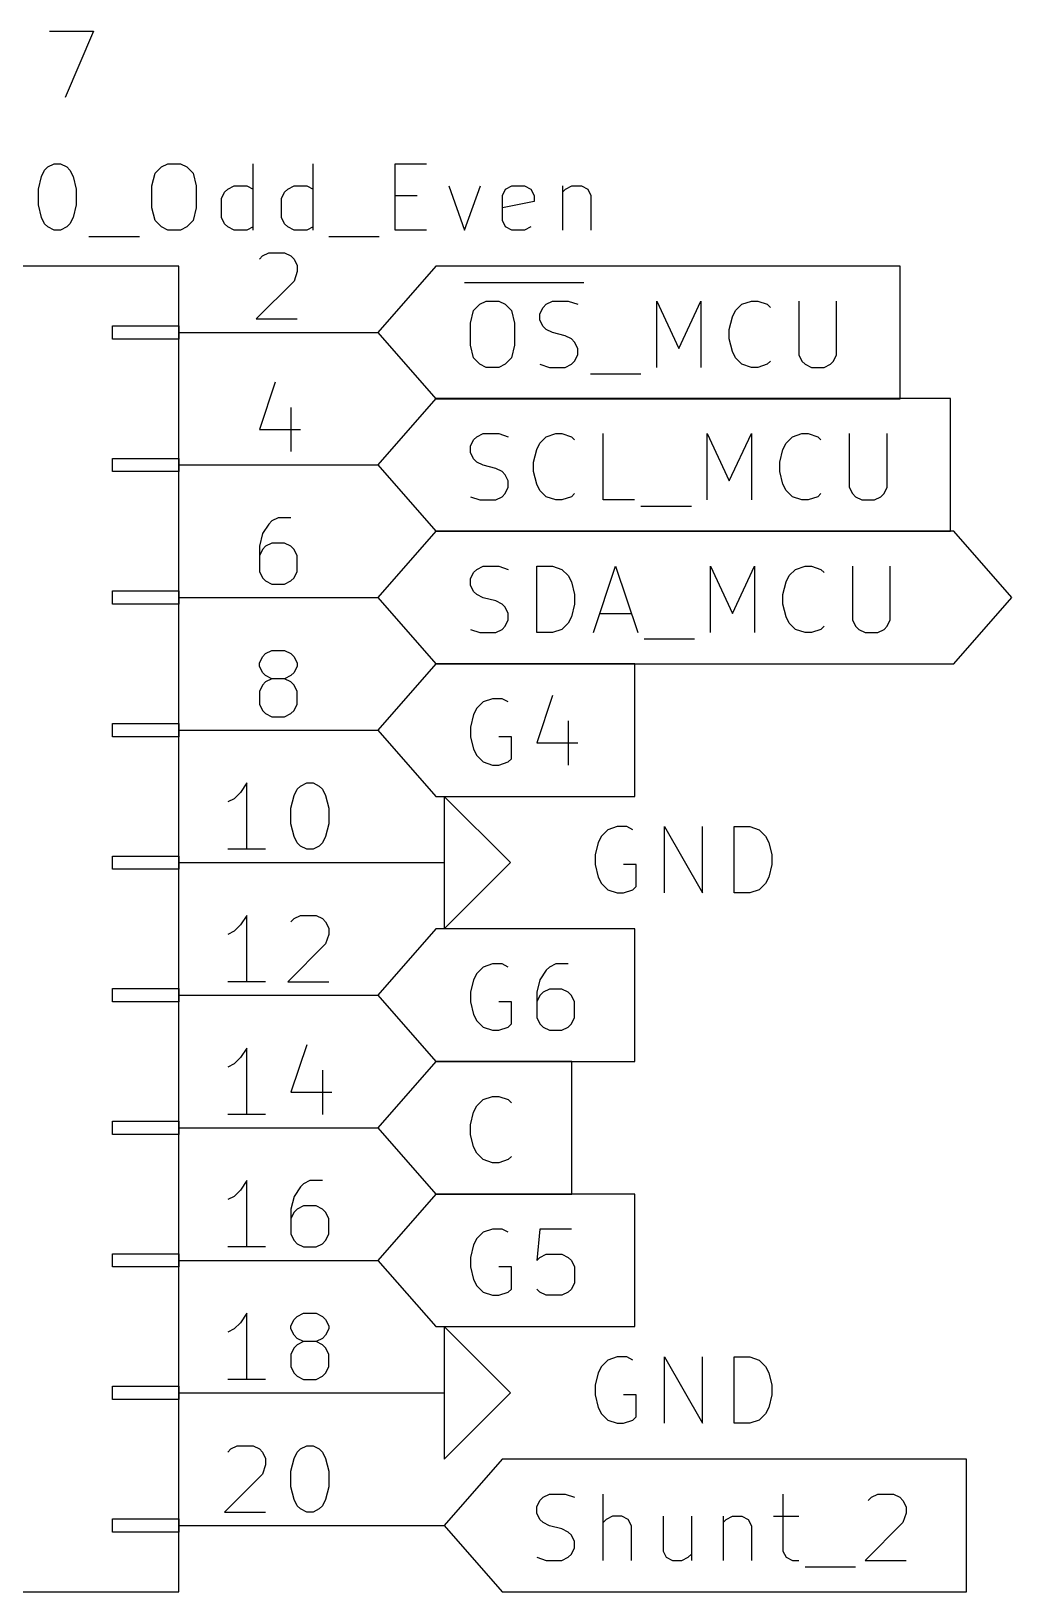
# Model space of a CAD drawing. Extents: x -8 to 289, y -13 to 197.
# Drawn here: x 149.51 to 168.29, y 99.15 to 129.05 of the extents above; entities that cross this region are included whole.
import ezdxf

# ---------------------------------------------------------------- set-up
doc = ezdxf.new("R2010")
doc.units = 0
doc.header["$MEASUREMENT"] = 0
doc.layers.add('BLACK', color=7, linetype='CONTINUOUS')

msp = doc.modelspace()

# ---------------------------------------------------------------- linework, layer by layer
at = {"layer": 'BLACK', "linetype": 'Continuous'}
for p, q in [((149.855, 129.047), (150.702, 129.047)), ((149.855, 129.047), (150.702, 129.047)), ((150.702, 129.047), (150.158, 127.777)), ((150.702, 129.047), (150.158, 127.777)), ((149.825, 126.446), (149.946, 126.507)), ((149.825, 126.446), (149.946, 126.507)), ((149.946, 126.507), (150.067, 126.507)), ((149.946, 126.507), (150.067, 126.507)), ((150.067, 126.507), (150.188, 126.446)), ((150.067, 126.507), (150.188, 126.446)), ((152.002, 126.446), (152.123, 126.507)), ((152.002, 126.446), (152.123, 126.507)), ((152.123, 126.507), (152.365, 126.507)), ((152.123, 126.507), (152.365, 126.507)), ((152.365, 126.507), (152.486, 126.446)), ((152.365, 126.507), (152.486, 126.446)), ((153.756, 125.237), (153.756, 126.507)), ((153.756, 125.237), (153.756, 126.507)), ((154.905, 125.237), (154.905, 126.507)), ((154.905, 125.237), (154.905, 126.507)), ((156.477, 125.237), (156.477, 126.507)), ((156.477, 126.507), (157.082, 126.507)), ((156.477, 125.237), (156.477, 126.507)), ((156.477, 126.507), (157.082, 126.507)), ((149.644, 126.023), (149.704, 126.265)), ((149.644, 126.023), (149.704, 126.265)), ((149.704, 126.265), (149.765, 126.386)), ((149.704, 126.265), (149.765, 126.386)), ((149.765, 126.386), (149.825, 126.446)), ((149.765, 126.386), (149.825, 126.446)), ((150.188, 126.446), (150.248, 126.386)), ((150.188, 126.446), (150.248, 126.386)), ((150.248, 126.386), (150.309, 126.265)), ((150.248, 126.386), (150.309, 126.265)), ((150.309, 126.265), (150.369, 126.023)), ((150.309, 126.265), (150.369, 126.023)), ((151.821, 126.084), (151.881, 126.325)), ((151.821, 126.084), (151.881, 126.325)), ((151.881, 126.325), (152.002, 126.446)), ((151.881, 126.325), (152.002, 126.446)), ((152.486, 126.446), (152.607, 126.325)), ((152.486, 126.446), (152.607, 126.325)), ((152.607, 126.325), (152.667, 126.084)), ((152.607, 126.325), (152.667, 126.084)), ((149.644, 125.721), (149.644, 126.023)), ((149.644, 125.721), (149.644, 126.023)), ((150.369, 126.023), (150.369, 125.721)), ((150.369, 126.023), (150.369, 125.721)), ((151.821, 125.66), (151.821, 126.084)), ((151.821, 125.66), (151.821, 126.084)), ((152.667, 126.084), (152.667, 125.66)), ((152.667, 126.084), (152.667, 125.66)), ((153.151, 125.841), (153.212, 125.963)), ((153.151, 125.841), (153.212, 125.963)), ((153.212, 125.963), (153.272, 126.023)), ((153.212, 125.963), (153.272, 126.023)), ((153.272, 126.023), (153.393, 126.084)), ((153.272, 126.023), (153.393, 126.084)), ((153.393, 126.084), (153.635, 126.084)), ((153.393, 126.084), (153.635, 126.084)), ((153.635, 126.084), (153.756, 126.023)), ((153.635, 126.084), (153.756, 126.023)), ((154.3, 125.841), (154.361, 125.963)), ((154.3, 125.841), (154.361, 125.963)), ((154.361, 125.963), (154.421, 126.023)), ((154.361, 125.963), (154.421, 126.023)), ((154.421, 126.023), (154.542, 126.084)), ((154.421, 126.023), (154.542, 126.084)), ((154.542, 126.084), (154.784, 126.084)), ((154.542, 126.084), (154.784, 126.084)), ((154.784, 126.084), (154.905, 126.023)), ((154.784, 126.084), (154.905, 126.023)), ((156.477, 125.902), (156.901, 125.902)), ((156.477, 125.902), (156.901, 125.902)), ((157.505, 126.084), (157.808, 125.237)), ((157.505, 126.084), (157.808, 125.237)), ((157.808, 125.237), (158.11, 126.084)), ((157.808, 125.237), (158.11, 126.084)), ((158.534, 125.902), (158.594, 126.023)), ((158.534, 125.902), (158.594, 126.023)), ((158.534, 125.418), (158.534, 125.902)), ((158.534, 125.418), (158.534, 125.902)), ((158.594, 126.023), (158.715, 126.084)), ((158.594, 126.023), (158.715, 126.084)), ((158.715, 126.084), (158.957, 126.084)), ((158.715, 126.084), (158.957, 126.084)), ((158.957, 126.084), (159.078, 126.023)), ((158.957, 126.084), (159.078, 126.023)), ((159.078, 126.023), (159.138, 125.902)), ((159.078, 126.023), (159.138, 125.902)), ((159.138, 125.902), (159.138, 125.781)), ((159.138, 125.902), (159.138, 125.781)), ((159.683, 126.084), (159.683, 125.237)), ((159.683, 126.084), (159.683, 125.237)), ((159.683, 125.963), (159.743, 126.023)), ((159.683, 125.963), (159.743, 126.023)), ((159.743, 126.023), (159.864, 126.084)), ((159.743, 126.023), (159.864, 126.084)), ((159.864, 126.084), (160.045, 126.084)), ((159.864, 126.084), (160.045, 126.084)), ((160.045, 126.084), (160.166, 126.023)), ((160.045, 126.084), (160.166, 126.023)), ((160.166, 126.023), (160.227, 125.902)), ((160.166, 126.023), (160.227, 125.902)), ((160.227, 125.902), (160.227, 125.237)), ((160.227, 125.902), (160.227, 125.237)), ((149.704, 125.479), (149.644, 125.721)), ((149.704, 125.479), (149.644, 125.721)), ((150.369, 125.721), (150.309, 125.479)), ((150.369, 125.721), (150.309, 125.479)), ((151.881, 125.418), (151.821, 125.66)), ((151.881, 125.418), (151.821, 125.66)), ((152.667, 125.66), (152.607, 125.418)), ((152.667, 125.66), (152.607, 125.418)), ((153.151, 125.479), (153.151, 125.841)), ((153.151, 125.479), (153.151, 125.841)), ((154.3, 125.479), (154.3, 125.841)), ((154.3, 125.479), (154.3, 125.841)), ((159.138, 125.781), (158.534, 125.66)), ((159.138, 125.781), (158.534, 125.66)), ((149.765, 125.358), (149.704, 125.479)), ((149.765, 125.358), (149.704, 125.479)), ((149.825, 125.297), (149.765, 125.358)), ((149.825, 125.297), (149.765, 125.358)), ((149.946, 125.237), (149.825, 125.297)), ((149.946, 125.237), (149.825, 125.297)), ((150.188, 125.297), (150.067, 125.237)), ((150.188, 125.297), (150.067, 125.237)), ((150.248, 125.358), (150.188, 125.297)), ((150.248, 125.358), (150.188, 125.297)), ((150.309, 125.479), (150.248, 125.358)), ((150.309, 125.479), (150.248, 125.358)), ((152.002, 125.297), (151.881, 125.418)), ((152.002, 125.297), (151.881, 125.418)), ((152.123, 125.237), (152.002, 125.297)), ((152.123, 125.237), (152.002, 125.297)), ((152.486, 125.297), (152.365, 125.237)), ((152.486, 125.297), (152.365, 125.237)), ((152.607, 125.418), (152.486, 125.297)), ((152.607, 125.418), (152.486, 125.297)), ((153.212, 125.358), (153.151, 125.479)), ((153.212, 125.358), (153.151, 125.479)), ((153.272, 125.297), (153.212, 125.358)), ((153.272, 125.297), (153.212, 125.358)), ((153.393, 125.237), (153.272, 125.297)), ((153.393, 125.237), (153.272, 125.297)), ((153.756, 125.297), (153.635, 125.237)), ((153.756, 125.297), (153.635, 125.237)), ((154.361, 125.358), (154.3, 125.479)), ((154.361, 125.358), (154.3, 125.479)), ((154.421, 125.297), (154.361, 125.358)), ((154.421, 125.297), (154.361, 125.358)), ((154.542, 125.237), (154.421, 125.297)), ((154.542, 125.237), (154.421, 125.297)), ((154.905, 125.297), (154.784, 125.237)), ((154.905, 125.297), (154.784, 125.237)), ((158.594, 125.297), (158.534, 125.418)), ((158.594, 125.297), (158.534, 125.418)), ((158.715, 125.237), (158.594, 125.297)), ((158.715, 125.237), (158.594, 125.297)), ((159.078, 125.297), (158.957, 125.237)), ((159.078, 125.297), (158.957, 125.237)), ((150.067, 125.237), (149.946, 125.237)), ((150.067, 125.237), (149.946, 125.237)), ((150.611, 125.116), (151.579, 125.116)), ((150.611, 125.116), (151.579, 125.116)), ((152.365, 125.237), (152.123, 125.237)), ((152.365, 125.237), (152.123, 125.237)), ((153.635, 125.237), (153.393, 125.237)), ((153.635, 125.237), (153.393, 125.237)), ((154.784, 125.237), (154.542, 125.237)), ((154.784, 125.237), (154.542, 125.237)), ((155.207, 125.116), (156.175, 125.116)), ((155.207, 125.116), (156.175, 125.116)), ((157.082, 125.237), (156.477, 125.237)), ((157.082, 125.237), (156.477, 125.237)), ((158.957, 125.237), (158.715, 125.237)), ((158.957, 125.237), (158.715, 125.237)), ((153.877, 124.682), (153.937, 124.743)), ((153.877, 124.682), (153.937, 124.743)), ((153.937, 124.743), (154.059, 124.803)), ((153.937, 124.743), (154.059, 124.803)), ((154.059, 124.803), (154.361, 124.803)), ((154.059, 124.803), (154.361, 124.803)), ((154.361, 124.803), (154.482, 124.743)), ((154.361, 124.803), (154.482, 124.743)), ((154.482, 124.743), (154.542, 124.682)), ((154.482, 124.743), (154.542, 124.682)), ((152.335, 124.546), (147.255, 124.546)), ((152.335, 99.146), (152.335, 124.546)), ((154.542, 124.682), (154.603, 124.561)), ((154.542, 124.682), (154.603, 124.561)), ((154.603, 124.44), (154.542, 124.259)), ((154.603, 124.44), (154.542, 124.259)), ((154.603, 124.561), (154.603, 124.44)), ((154.603, 124.561), (154.603, 124.44)), ((157.256, 124.547), (156.145, 123.276)), ((166.15, 124.547), (157.256, 124.547)), ((166.15, 123.276), (166.15, 124.547)), ((154.542, 124.259), (153.817, 123.533)), ((154.542, 124.259), (153.817, 123.533)), ((157.805, 124.229), (160.091, 124.229)), ((157.98, 123.695), (158.102, 123.816)), ((158.102, 123.816), (158.222, 123.876)), ((158.222, 123.876), (158.464, 123.876)), ((158.464, 123.876), (158.585, 123.816)), ((158.585, 123.816), (158.706, 123.695)), ((159.311, 123.755), (159.372, 123.816)), ((159.372, 123.816), (159.492, 123.876)), ((159.492, 123.876), (159.795, 123.876)), ((159.795, 123.876), (159.976, 123.816)), ((161.488, 122.606), (161.488, 123.876)), ((161.488, 123.876), (161.912, 122.969)), ((161.912, 122.969), (162.335, 123.876)), ((162.335, 123.876), (162.335, 122.606)), ((163, 123.695), (163.121, 123.816)), ((163.121, 123.816), (163.302, 123.876)), ((163.302, 123.876), (163.423, 123.876)), ((163.423, 123.876), (163.605, 123.816)), ((163.605, 123.816), (163.665, 123.755)), ((164.209, 123.876), (164.209, 122.848)), ((164.935, 122.848), (164.935, 123.876)), ((153.817, 123.533), (154.603, 123.533)), ((153.817, 123.533), (154.603, 123.533)), ((157.92, 123.453), (157.98, 123.695)), ((158.706, 123.695), (158.767, 123.453)), ((159.251, 123.634), (159.311, 123.755)), ((159.251, 123.513), (159.251, 123.634)), ((159.311, 123.392), (159.251, 123.513)), ((162.879, 123.332), (162.939, 123.574)), ((162.939, 123.574), (163, 123.695)), ((151.065, 123.149), (151.065, 123.403)), ((151.065, 123.403), (152.335, 123.403)), ((152.335, 123.403), (152.335, 123.149)), ((152.335, 123.276), (156.145, 123.276)), ((152.335, 123.276), (156.145, 123.276)), ((156.145, 123.276), (157.256, 122.006)), ((157.92, 123.029), (157.92, 123.453)), ((158.767, 123.453), (158.767, 123.029)), ((159.372, 123.332), (159.311, 123.392)), ((159.492, 123.271), (159.372, 123.332)), ((159.734, 123.211), (159.492, 123.271)), ((159.855, 123.15), (159.734, 123.211)), ((162.879, 123.15), (162.879, 123.332)), ((166.15, 122.006), (166.15, 123.276)), ((152.335, 123.149), (151.065, 123.149)), ((157.98, 122.787), (157.92, 123.029)), ((158.767, 123.029), (158.706, 122.787)), ((159.916, 123.09), (159.855, 123.15)), ((159.976, 122.969), (159.916, 123.09)), ((159.976, 122.848), (159.976, 122.969)), ((162.939, 122.909), (162.879, 123.15)), ((163, 122.787), (162.939, 122.909)), ((158.102, 122.666), (157.98, 122.787)), ((158.222, 122.606), (158.102, 122.666)), ((158.464, 122.606), (158.222, 122.606)), ((158.585, 122.666), (158.464, 122.606)), ((158.706, 122.787), (158.585, 122.666)), ((159.251, 122.666), (159.432, 122.606)), ((159.432, 122.606), (159.734, 122.606)), ((159.734, 122.606), (159.855, 122.666)), ((159.855, 122.666), (159.916, 122.727)), ((159.916, 122.727), (159.976, 122.848)), ((163.121, 122.666), (163, 122.787)), ((163.302, 122.606), (163.121, 122.666)), ((163.423, 122.606), (163.302, 122.606)), ((163.605, 122.666), (163.423, 122.606)), ((163.665, 122.727), (163.605, 122.666)), ((164.209, 122.848), (164.27, 122.727)), ((164.27, 122.727), (164.33, 122.666)), ((164.33, 122.666), (164.451, 122.606)), ((164.451, 122.606), (164.693, 122.606)), ((164.693, 122.606), (164.814, 122.666)), ((164.814, 122.666), (164.875, 122.727)), ((164.875, 122.727), (164.935, 122.848)), ((154.179, 122.324), (153.877, 121.417)), ((154.179, 122.324), (153.877, 121.417)), ((160.218, 122.485), (161.186, 122.485)), ((157.256, 122.007), (156.145, 120.736)), ((167.117, 122.007), (157.256, 122.007)), ((157.256, 122.006), (166.15, 122.006)), ((167.117, 120.736), (167.117, 122.007)), ((154.482, 121.84), (154.482, 120.993)), ((154.482, 121.84), (154.482, 120.993)), ((153.877, 121.417), (154.663, 121.417)), ((153.877, 121.417), (154.663, 121.417)), ((157.92, 121.094), (157.98, 121.215)), ((157.98, 121.215), (158.041, 121.276)), ((158.041, 121.276), (158.162, 121.336)), ((158.162, 121.336), (158.464, 121.336)), ((158.464, 121.336), (158.646, 121.276)), ((159.19, 121.034), (159.25, 121.155)), ((159.25, 121.155), (159.372, 121.276)), ((159.372, 121.276), (159.553, 121.336)), ((159.553, 121.336), (159.674, 121.336)), ((159.674, 121.336), (159.855, 121.276)), ((159.855, 121.276), (159.916, 121.215)), ((160.46, 120.066), (160.46, 121.336)), ((162.456, 120.066), (162.456, 121.336)), ((162.456, 121.336), (162.879, 120.429)), ((162.879, 120.429), (163.302, 121.336)), ((163.302, 121.336), (163.302, 120.066)), ((163.907, 121.034), (163.968, 121.155)), ((163.968, 121.155), (164.089, 121.276)), ((164.089, 121.276), (164.27, 121.336)), ((164.27, 121.336), (164.391, 121.336)), ((164.391, 121.336), (164.572, 121.276)), ((164.572, 121.276), (164.633, 121.215)), ((165.177, 121.336), (165.177, 120.308)), ((165.903, 120.308), (165.903, 121.336)), ((151.065, 120.609), (151.065, 120.863)), ((151.065, 120.863), (152.335, 120.863)), ((152.335, 120.863), (152.335, 120.609)), ((157.92, 120.973), (157.92, 121.094)), ((157.98, 120.852), (157.92, 120.973)), ((158.041, 120.792), (157.98, 120.852)), ((159.129, 120.792), (159.19, 121.034)), ((163.847, 120.792), (163.907, 121.034)), ((152.335, 120.609), (151.065, 120.609)), ((152.335, 120.736), (156.145, 120.736)), ((152.335, 120.736), (156.145, 120.736)), ((156.145, 120.736), (157.256, 119.466)), ((158.162, 120.731), (158.041, 120.792)), ((158.404, 120.671), (158.162, 120.731)), ((158.525, 120.61), (158.404, 120.671)), ((158.585, 120.55), (158.525, 120.61)), ((158.646, 120.429), (158.585, 120.55)), ((159.129, 120.61), (159.129, 120.792)), ((159.19, 120.369), (159.129, 120.61)), ((163.847, 120.61), (163.847, 120.792)), ((163.907, 120.369), (163.847, 120.61)), ((167.117, 119.466), (167.117, 120.736)), ((158.585, 120.187), (158.646, 120.308)), ((158.646, 120.308), (158.646, 120.429)), ((159.25, 120.247), (159.19, 120.369)), ((159.372, 120.126), (159.25, 120.247)), ((163.968, 120.247), (163.907, 120.369)), ((164.089, 120.126), (163.968, 120.247)), ((165.177, 120.308), (165.238, 120.187)), ((165.842, 120.187), (165.903, 120.308)), ((157.92, 120.126), (158.102, 120.066)), ((158.102, 120.066), (158.404, 120.066)), ((158.404, 120.066), (158.525, 120.126)), ((158.525, 120.126), (158.585, 120.187)), ((159.553, 120.066), (159.372, 120.126)), ((159.674, 120.066), (159.553, 120.066)), ((159.855, 120.126), (159.674, 120.066)), ((159.916, 120.187), (159.855, 120.126)), ((161.065, 120.066), (160.46, 120.066)), ((161.186, 119.945), (162.153, 119.945)), ((164.27, 120.066), (164.089, 120.126)), ((164.391, 120.066), (164.27, 120.066)), ((164.572, 120.126), (164.391, 120.066)), ((164.633, 120.187), (164.572, 120.126)), ((165.238, 120.187), (165.298, 120.126)), ((165.298, 120.126), (165.419, 120.066)), ((165.419, 120.066), (165.661, 120.066)), ((165.661, 120.066), (165.782, 120.126)), ((165.782, 120.126), (165.842, 120.187)), ((154.119, 119.663), (154.059, 119.602)), ((154.119, 119.663), (154.059, 119.602)), ((154.24, 119.723), (154.119, 119.663)), ((154.24, 119.723), (154.119, 119.663)), ((154.482, 119.723), (154.24, 119.723)), ((154.482, 119.723), (154.24, 119.723)), ((153.937, 119.421), (153.877, 119.179)), ((153.937, 119.421), (153.877, 119.179)), ((154.059, 119.602), (153.937, 119.421)), ((154.059, 119.602), (153.937, 119.421)), ((157.256, 119.467), (156.145, 118.196)), ((167.178, 119.467), (157.256, 119.467)), ((157.256, 119.466), (167.117, 119.466)), ((168.289, 118.196), (167.178, 119.467)), ((153.877, 119.179), (153.877, 118.695)), ((153.877, 119.179), (153.877, 118.695)), ((153.937, 119.118), (153.877, 118.997)), ((153.937, 119.118), (153.877, 118.997)), ((153.998, 119.179), (153.937, 119.118)), ((153.998, 119.179), (153.937, 119.118)), ((154.119, 119.239), (153.998, 119.179)), ((154.119, 119.239), (153.998, 119.179)), ((154.361, 119.239), (154.119, 119.239)), ((154.361, 119.239), (154.119, 119.239)), ((154.482, 119.179), (154.361, 119.239)), ((154.482, 119.179), (154.361, 119.239)), ((154.542, 119.118), (154.482, 119.179)), ((154.542, 119.118), (154.482, 119.179)), ((154.603, 118.997), (154.542, 119.118)), ((154.603, 118.997), (154.542, 119.118)), ((154.603, 118.695), (154.603, 118.997)), ((154.603, 118.695), (154.603, 118.997)), ((157.98, 118.675), (158.041, 118.736)), ((158.041, 118.736), (158.162, 118.796)), ((158.162, 118.796), (158.464, 118.796)), ((158.464, 118.796), (158.646, 118.736)), ((159.19, 117.526), (159.19, 118.796)), ((159.19, 118.796), (159.492, 118.796)), ((159.492, 118.796), (159.674, 118.736)), ((159.674, 118.736), (159.795, 118.615)), ((160.279, 117.526), (160.702, 118.796)), ((160.702, 118.796), (161.125, 117.526)), ((162.516, 117.526), (162.516, 118.796)), ((162.516, 118.796), (162.939, 117.889)), ((162.939, 117.889), (163.363, 118.796)), ((163.363, 118.796), (163.363, 117.526)), ((164.028, 118.615), (164.149, 118.736)), ((164.149, 118.736), (164.33, 118.796)), ((164.33, 118.796), (164.451, 118.796)), ((164.451, 118.796), (164.633, 118.736)), ((164.633, 118.736), (164.693, 118.675)), ((165.238, 118.796), (165.238, 117.768)), ((165.963, 117.768), (165.963, 118.796)), ((153.877, 118.695), (153.937, 118.574)), ((153.877, 118.695), (153.937, 118.574)), ((153.937, 118.574), (153.998, 118.514)), ((153.937, 118.574), (153.998, 118.514)), ((153.998, 118.514), (154.119, 118.453)), ((153.998, 118.514), (154.119, 118.453)), ((154.119, 118.453), (154.361, 118.453)), ((154.119, 118.453), (154.361, 118.453)), ((154.361, 118.453), (154.482, 118.514)), ((154.361, 118.453), (154.482, 118.514)), ((154.482, 118.514), (154.542, 118.574)), ((154.482, 118.514), (154.542, 118.574)), ((154.542, 118.574), (154.603, 118.695)), ((154.542, 118.574), (154.603, 118.695)), ((157.92, 118.554), (157.98, 118.675)), ((157.92, 118.433), (157.92, 118.554)), ((157.98, 118.312), (157.92, 118.433)), ((159.795, 118.615), (159.855, 118.494)), ((159.855, 118.494), (159.916, 118.252)), ((163.907, 118.252), (163.968, 118.494)), ((163.968, 118.494), (164.028, 118.615)), ((151.065, 118.069), (151.065, 118.323)), ((151.065, 118.323), (152.335, 118.323)), ((152.335, 118.323), (152.335, 118.069)), ((152.335, 118.196), (156.145, 118.196)), ((152.335, 118.196), (156.145, 118.196)), ((156.145, 118.196), (157.256, 116.926)), ((158.041, 118.252), (157.98, 118.312)), ((158.162, 118.191), (158.041, 118.252)), ((158.404, 118.131), (158.162, 118.191)), ((158.525, 118.07), (158.404, 118.131)), ((159.916, 118.252), (159.916, 118.07)), ((163.907, 118.07), (163.907, 118.252)), ((167.178, 116.926), (168.289, 118.196)), ((152.335, 118.069), (151.065, 118.069)), ((158.585, 118.01), (158.525, 118.07)), ((158.646, 117.889), (158.585, 118.01)), ((158.646, 117.768), (158.646, 117.889)), ((159.855, 117.829), (159.795, 117.707)), ((159.916, 118.07), (159.855, 117.829)), ((160.399, 117.889), (161.004, 117.889)), ((163.968, 117.829), (163.907, 118.07)), ((164.028, 117.707), (163.968, 117.829)), ((157.92, 117.586), (158.102, 117.526)), ((158.102, 117.526), (158.404, 117.526)), ((158.404, 117.526), (158.525, 117.586)), ((158.525, 117.586), (158.585, 117.647)), ((158.585, 117.647), (158.646, 117.768)), ((159.492, 117.526), (159.19, 117.526)), ((159.674, 117.586), (159.492, 117.526)), ((159.795, 117.707), (159.674, 117.586)), ((164.149, 117.586), (164.028, 117.707)), ((164.33, 117.526), (164.149, 117.586)), ((164.451, 117.526), (164.33, 117.526)), ((164.633, 117.586), (164.451, 117.526)), ((164.693, 117.647), (164.633, 117.586)), ((165.238, 117.768), (165.298, 117.647)), ((165.298, 117.647), (165.359, 117.586)), ((165.359, 117.586), (165.479, 117.526)), ((165.479, 117.526), (165.721, 117.526)), ((165.721, 117.526), (165.842, 117.586)), ((165.842, 117.586), (165.903, 117.647)), ((165.903, 117.647), (165.963, 117.768)), ((161.246, 117.405), (162.214, 117.405)), ((153.877, 116.941), (153.937, 117.062)), ((153.877, 116.941), (153.937, 117.062)), ((153.877, 116.881), (153.877, 116.941)), ((153.877, 116.881), (153.877, 116.941)), ((153.937, 117.062), (153.998, 117.123)), ((153.937, 117.062), (153.998, 117.123)), ((153.998, 117.123), (154.119, 117.183)), ((153.998, 117.123), (154.119, 117.183)), ((154.119, 117.183), (154.361, 117.183)), ((154.119, 117.183), (154.361, 117.183)), ((154.361, 117.183), (154.482, 117.123)), ((154.361, 117.183), (154.482, 117.123)), ((154.482, 117.123), (154.542, 117.062)), ((154.482, 117.123), (154.542, 117.062)), ((154.542, 117.062), (154.603, 116.941)), ((154.542, 117.062), (154.603, 116.941)), ((154.603, 116.941), (154.603, 116.881)), ((154.603, 116.941), (154.603, 116.881)), ((157.256, 116.927), (156.145, 115.656)), ((161.07, 116.927), (157.256, 116.927)), ((157.256, 116.926), (167.178, 116.926)), ((161.07, 115.656), (161.07, 116.927)), ((153.937, 116.76), (153.877, 116.881)), ((153.937, 116.76), (153.877, 116.881)), ((153.998, 116.699), (153.937, 116.76)), ((153.998, 116.699), (153.937, 116.76)), ((154.119, 116.639), (153.998, 116.699)), ((154.119, 116.639), (153.998, 116.699)), ((154.119, 116.639), (153.998, 116.578)), ((154.119, 116.639), (153.998, 116.578)), ((154.361, 116.639), (154.119, 116.639)), ((154.361, 116.639), (154.119, 116.639)), ((154.482, 116.699), (154.361, 116.639)), ((154.482, 116.699), (154.361, 116.639)), ((154.482, 116.578), (154.361, 116.639)), ((154.482, 116.578), (154.361, 116.639)), ((154.542, 116.76), (154.482, 116.699)), ((154.542, 116.76), (154.482, 116.699)), ((154.603, 116.881), (154.542, 116.76)), ((154.603, 116.881), (154.542, 116.76)), ((153.937, 116.518), (153.877, 116.397)), ((153.937, 116.518), (153.877, 116.397)), ((153.877, 116.397), (153.877, 116.155)), ((153.877, 116.397), (153.877, 116.155)), ((153.998, 116.578), (153.937, 116.518)), ((153.998, 116.578), (153.937, 116.518)), ((154.542, 116.518), (154.482, 116.578)), ((154.542, 116.518), (154.482, 116.578)), ((154.603, 116.397), (154.542, 116.518)), ((154.603, 116.397), (154.542, 116.518)), ((154.603, 116.155), (154.603, 116.397)), ((154.603, 116.155), (154.603, 116.397)), ((159.492, 116.316), (159.19, 115.409)), ((153.877, 116.155), (153.937, 116.034)), ((153.877, 116.155), (153.937, 116.034)), ((153.937, 116.034), (153.998, 115.974)), ((153.937, 116.034), (153.998, 115.974)), ((154.482, 115.974), (154.542, 116.034)), ((154.482, 115.974), (154.542, 116.034)), ((154.542, 116.034), (154.603, 116.155)), ((154.542, 116.034), (154.603, 116.155)), ((158.041, 116.075), (157.98, 115.954)), ((158.162, 116.196), (158.041, 116.075)), ((158.343, 116.256), (158.162, 116.196)), ((158.525, 116.256), (158.343, 116.256)), ((158.646, 116.196), (158.525, 116.256)), ((151.065, 115.529), (151.065, 115.783)), ((151.065, 115.783), (152.335, 115.783)), ((152.335, 115.783), (152.335, 115.529)), ((153.998, 115.974), (154.119, 115.913)), ((153.998, 115.974), (154.119, 115.913)), ((154.119, 115.913), (154.361, 115.913)), ((154.119, 115.913), (154.361, 115.913)), ((154.361, 115.913), (154.482, 115.974)), ((154.361, 115.913), (154.482, 115.974)), ((157.98, 115.954), (157.92, 115.712)), ((159.795, 115.833), (159.795, 114.986)), ((152.335, 115.529), (151.065, 115.529)), ((152.335, 115.656), (156.145, 115.656)), ((152.335, 115.656), (156.145, 115.656)), ((156.145, 115.656), (157.256, 114.386)), ((157.92, 115.712), (157.92, 115.53)), ((157.92, 115.53), (157.98, 115.289)), ((158.706, 115.53), (158.464, 115.53)), ((158.706, 115.107), (158.706, 115.53)), ((161.07, 114.386), (161.07, 115.656)), ((157.98, 115.289), (158.041, 115.167)), ((158.041, 115.167), (158.162, 115.046)), ((159.19, 115.409), (159.976, 115.409)), ((158.162, 115.046), (158.343, 114.986)), ((158.343, 114.986), (158.464, 114.986)), ((158.464, 114.986), (158.646, 115.046)), ((158.646, 115.046), (158.706, 115.107)), ((153.635, 114.643), (153.514, 114.462)), ((153.635, 114.643), (153.514, 114.462)), ((153.635, 113.373), (153.635, 114.643)), ((153.635, 113.373), (153.635, 114.643)), ((154.603, 114.522), (154.663, 114.583)), ((154.603, 114.522), (154.663, 114.583)), ((154.663, 114.583), (154.784, 114.643)), ((154.663, 114.583), (154.784, 114.643)), ((154.784, 114.643), (154.905, 114.643)), ((154.784, 114.643), (154.905, 114.643)), ((154.905, 114.643), (155.026, 114.583)), ((154.905, 114.643), (155.026, 114.583)), ((155.026, 114.583), (155.087, 114.522)), ((155.026, 114.583), (155.087, 114.522)), ((153.393, 114.341), (153.272, 114.28)), ((153.393, 114.341), (153.272, 114.28)), ((153.514, 114.462), (153.393, 114.341)), ((153.514, 114.462), (153.393, 114.341)), ((154.482, 114.159), (154.542, 114.401)), ((154.482, 114.159), (154.542, 114.401)), ((154.542, 114.401), (154.603, 114.522)), ((154.542, 114.401), (154.603, 114.522)), ((155.087, 114.522), (155.147, 114.401)), ((155.087, 114.522), (155.147, 114.401)), ((155.147, 114.401), (155.207, 114.159)), ((155.147, 114.401), (155.207, 114.159)), ((157.256, 114.386), (161.07, 114.386)), ((158.685, 113.116), (157.415, 114.386)), ((157.415, 114.386), (157.415, 113.116)), ((154.482, 113.857), (154.482, 114.159)), ((154.482, 113.857), (154.482, 114.159)), ((155.207, 114.159), (155.207, 113.857)), ((155.207, 114.159), (155.207, 113.857)), ((154.542, 113.615), (154.482, 113.857)), ((154.542, 113.615), (154.482, 113.857)), ((155.207, 113.857), (155.147, 113.615)), ((155.207, 113.857), (155.147, 113.615)), ((160.429, 113.625), (160.368, 113.504)), ((160.429, 113.625), (160.368, 113.504)), ((160.55, 113.746), (160.429, 113.625)), ((160.55, 113.746), (160.429, 113.625)), ((160.731, 113.807), (160.55, 113.746)), ((160.731, 113.807), (160.55, 113.746)), ((160.913, 113.807), (160.731, 113.807)), ((160.913, 113.807), (160.731, 113.807)), ((161.034, 113.746), (160.913, 113.807)), ((161.034, 113.746), (160.913, 113.807)), ((161.638, 112.537), (161.638, 113.807)), ((161.638, 113.807), (162.364, 112.537)), ((161.638, 112.537), (161.638, 113.807)), ((161.638, 113.807), (162.364, 112.537)), ((162.364, 112.537), (162.364, 113.807)), ((162.364, 112.537), (162.364, 113.807)), ((162.969, 112.537), (162.969, 113.807)), ((162.969, 113.807), (163.271, 113.807)), ((162.969, 112.537), (162.969, 113.807)), ((162.969, 113.807), (163.271, 113.807)), ((163.271, 113.807), (163.453, 113.746)), ((163.271, 113.807), (163.453, 113.746)), ((163.453, 113.746), (163.574, 113.625)), ((163.453, 113.746), (163.574, 113.625)), ((163.574, 113.625), (163.634, 113.504)), ((163.574, 113.625), (163.634, 113.504)), ((153.998, 113.373), (153.272, 113.373)), ((153.998, 113.373), (153.272, 113.373)), ((154.603, 113.494), (154.542, 113.615)), ((154.603, 113.494), (154.542, 113.615)), ((154.663, 113.434), (154.603, 113.494)), ((154.663, 113.434), (154.603, 113.494)), ((154.784, 113.373), (154.663, 113.434)), ((154.784, 113.373), (154.663, 113.434)), ((154.905, 113.373), (154.784, 113.373)), ((154.905, 113.373), (154.784, 113.373)), ((155.026, 113.434), (154.905, 113.373)), ((155.026, 113.434), (154.905, 113.373)), ((155.087, 113.494), (155.026, 113.434)), ((155.087, 113.494), (155.026, 113.434)), ((155.147, 113.615), (155.087, 113.494)), ((155.147, 113.615), (155.087, 113.494)), ((160.368, 113.504), (160.308, 113.263)), ((160.368, 113.504), (160.308, 113.263)), ((163.634, 113.504), (163.695, 113.263)), ((163.634, 113.504), (163.695, 113.263)), ((151.065, 112.989), (151.065, 113.243)), ((151.065, 113.243), (152.335, 113.243)), ((152.335, 113.243), (152.335, 112.989)), ((152.335, 113.116), (156.145, 113.116)), ((152.335, 113.116), (156.145, 113.116)), ((156.145, 113.116), (157.415, 113.116)), ((157.415, 113.116), (157.415, 111.846)), ((157.415, 111.846), (158.685, 113.116)), ((160.308, 113.263), (160.308, 113.081)), ((160.308, 113.263), (160.308, 113.081)), ((160.308, 113.081), (160.368, 112.839)), ((160.308, 113.081), (160.368, 112.839)), ((161.094, 113.081), (160.852, 113.081)), ((161.094, 113.081), (160.852, 113.081)), ((161.094, 112.658), (161.094, 113.081)), ((161.094, 112.658), (161.094, 113.081)), ((163.695, 113.081), (163.634, 112.839)), ((163.695, 113.081), (163.634, 112.839)), ((163.695, 113.263), (163.695, 113.081)), ((163.695, 113.263), (163.695, 113.081)), ((152.335, 112.989), (151.065, 112.989)), ((160.368, 112.839), (160.429, 112.718)), ((160.368, 112.839), (160.429, 112.718)), ((163.634, 112.839), (163.574, 112.718)), ((163.634, 112.839), (163.574, 112.718)), ((160.429, 112.718), (160.55, 112.597)), ((160.429, 112.718), (160.55, 112.597)), ((160.55, 112.597), (160.731, 112.537)), ((160.55, 112.597), (160.731, 112.537)), ((160.731, 112.537), (160.852, 112.537)), ((160.731, 112.537), (160.852, 112.537)), ((160.852, 112.537), (161.034, 112.597)), ((160.852, 112.537), (161.034, 112.597)), ((161.034, 112.597), (161.094, 112.658)), ((161.034, 112.597), (161.094, 112.658)), ((163.271, 112.537), (162.969, 112.537)), ((163.271, 112.537), (162.969, 112.537)), ((163.453, 112.597), (163.271, 112.537)), ((163.453, 112.597), (163.271, 112.537)), ((163.574, 112.718), (163.453, 112.597)), ((163.574, 112.718), (163.453, 112.597)), ((153.514, 111.922), (153.393, 111.801)), ((153.514, 111.922), (153.393, 111.801)), ((153.635, 112.103), (153.514, 111.922)), ((153.635, 112.103), (153.514, 111.922)), ((153.635, 110.833), (153.635, 112.103)), ((153.635, 110.833), (153.635, 112.103)), ((154.482, 111.982), (154.542, 112.043)), ((154.482, 111.982), (154.542, 112.043)), ((154.542, 112.043), (154.663, 112.103)), ((154.542, 112.043), (154.663, 112.103)), ((154.663, 112.103), (154.966, 112.103)), ((154.663, 112.103), (154.966, 112.103)), ((154.966, 112.103), (155.087, 112.043)), ((154.966, 112.103), (155.087, 112.043)), ((155.087, 112.043), (155.147, 111.982)), ((155.087, 112.043), (155.147, 111.982)), ((155.147, 111.982), (155.207, 111.861)), ((155.147, 111.982), (155.207, 111.861)), ((155.207, 111.861), (155.207, 111.74)), ((155.207, 111.861), (155.207, 111.74)), ((157.256, 111.847), (156.145, 110.576)), ((161.07, 111.847), (157.256, 111.847)), ((161.07, 110.576), (161.07, 111.847)), ((153.393, 111.801), (153.272, 111.74)), ((153.393, 111.801), (153.272, 111.74)), ((155.147, 111.559), (154.421, 110.833)), ((155.147, 111.559), (154.421, 110.833)), ((155.207, 111.74), (155.147, 111.559)), ((155.207, 111.74), (155.147, 111.559)), ((158.041, 110.995), (157.98, 110.874)), ((158.162, 111.116), (158.041, 110.995)), ((158.343, 111.176), (158.162, 111.116)), ((158.525, 111.176), (158.343, 111.176)), ((158.646, 111.116), (158.525, 111.176)), ((159.372, 111.055), (159.25, 110.874)), ((159.432, 111.116), (159.372, 111.055)), ((159.553, 111.176), (159.432, 111.116)), ((159.795, 111.176), (159.553, 111.176)), ((151.065, 110.449), (151.065, 110.703)), ((151.065, 110.703), (152.335, 110.703)), ((152.335, 110.703), (152.335, 110.449)), ((153.998, 110.833), (153.272, 110.833)), ((153.998, 110.833), (153.272, 110.833)), ((154.421, 110.833), (155.207, 110.833)), ((154.421, 110.833), (155.207, 110.833)), ((157.98, 110.874), (157.92, 110.632)), ((159.25, 110.874), (159.19, 110.632)), ((159.432, 110.692), (159.311, 110.632)), ((159.674, 110.692), (159.432, 110.692)), ((159.795, 110.632), (159.674, 110.692)), ((152.335, 110.449), (151.065, 110.449)), ((152.335, 110.576), (156.145, 110.576)), ((152.335, 110.576), (156.145, 110.576)), ((156.145, 110.576), (157.256, 109.306)), ((157.92, 110.632), (157.92, 110.45)), ((157.92, 110.45), (157.98, 110.209)), ((158.706, 110.45), (158.464, 110.45)), ((158.706, 110.027), (158.706, 110.45)), ((159.19, 110.632), (159.19, 110.148)), ((159.25, 110.571), (159.19, 110.45)), ((159.311, 110.632), (159.25, 110.571)), ((159.855, 110.571), (159.795, 110.632)), ((159.916, 110.45), (159.855, 110.571)), ((159.916, 110.148), (159.916, 110.45)), ((161.07, 109.306), (161.07, 110.576)), ((157.98, 110.209), (158.041, 110.087)), ((158.041, 110.087), (158.162, 109.966)), ((159.19, 110.148), (159.25, 110.027)), ((159.855, 110.027), (159.916, 110.148)), ((158.162, 109.966), (158.343, 109.906)), ((158.343, 109.906), (158.464, 109.906)), ((158.464, 109.906), (158.646, 109.966)), ((158.646, 109.966), (158.706, 110.027)), ((159.25, 110.027), (159.311, 109.966)), ((159.311, 109.966), (159.432, 109.906)), ((159.432, 109.906), (159.674, 109.906)), ((159.674, 109.906), (159.795, 109.966)), ((159.795, 109.966), (159.855, 110.027)), ((153.635, 109.563), (153.514, 109.382)), ((153.635, 109.563), (153.514, 109.382)), ((153.635, 108.293), (153.635, 109.563)), ((153.635, 108.293), (153.635, 109.563)), ((154.784, 109.624), (154.482, 108.717)), ((154.784, 109.624), (154.482, 108.717)), ((153.393, 109.261), (153.272, 109.2)), ((153.393, 109.261), (153.272, 109.2)), ((153.514, 109.382), (153.393, 109.261)), ((153.514, 109.382), (153.393, 109.261)), ((157.256, 109.307), (156.145, 108.036)), ((159.86, 109.307), (157.256, 109.307)), ((157.256, 109.306), (161.07, 109.306)), ((159.86, 108.036), (159.86, 109.307)), ((155.087, 109.14), (155.087, 108.293)), ((155.087, 109.14), (155.087, 108.293)), ((154.482, 108.717), (155.268, 108.717)), ((154.482, 108.717), (155.268, 108.717)), ((158.041, 108.455), (158.162, 108.576)), ((158.162, 108.576), (158.343, 108.636)), ((158.343, 108.636), (158.464, 108.636)), ((158.464, 108.636), (158.646, 108.576)), ((158.646, 108.576), (158.706, 108.515)), ((153.998, 108.293), (153.272, 108.293)), ((153.998, 108.293), (153.272, 108.293)), ((157.92, 108.092), (157.98, 108.334)), ((157.98, 108.334), (158.041, 108.455)), ((151.065, 107.909), (151.065, 108.163)), ((151.065, 108.163), (152.335, 108.163)), ((152.335, 108.163), (152.335, 107.909)), ((152.335, 108.036), (156.145, 108.036)), ((152.335, 108.036), (156.145, 108.036)), ((156.145, 108.036), (157.256, 106.766)), ((157.92, 107.91), (157.92, 108.092)), ((159.86, 106.766), (159.86, 108.036)), ((152.335, 107.909), (151.065, 107.909)), ((157.98, 107.669), (157.92, 107.91)), ((158.041, 107.547), (157.98, 107.669)), ((158.162, 107.426), (158.041, 107.547)), ((158.343, 107.366), (158.162, 107.426)), ((158.464, 107.366), (158.343, 107.366)), ((158.646, 107.426), (158.464, 107.366)), ((158.706, 107.487), (158.646, 107.426)), ((153.514, 106.842), (153.393, 106.721)), ((153.514, 106.842), (153.393, 106.721)), ((153.635, 107.023), (153.514, 106.842)), ((153.635, 107.023), (153.514, 106.842)), ((153.635, 105.753), (153.635, 107.023)), ((153.635, 105.753), (153.635, 107.023)), ((154.663, 106.902), (154.542, 106.721)), ((154.663, 106.902), (154.542, 106.721)), ((154.724, 106.963), (154.663, 106.902)), ((154.724, 106.963), (154.663, 106.902)), ((154.845, 107.023), (154.724, 106.963)), ((154.845, 107.023), (154.724, 106.963)), ((155.087, 107.023), (154.845, 107.023)), ((155.087, 107.023), (154.845, 107.023)), ((157.256, 106.767), (156.145, 105.496)), ((161.07, 106.767), (157.256, 106.767)), ((157.256, 106.766), (159.86, 106.766)), ((161.07, 105.496), (161.07, 106.767)), ((153.393, 106.721), (153.272, 106.66)), ((153.393, 106.721), (153.272, 106.66)), ((154.542, 106.721), (154.482, 106.479)), ((154.542, 106.721), (154.482, 106.479)), ((154.482, 106.479), (154.482, 105.995)), ((154.482, 106.479), (154.482, 105.995)), ((154.603, 106.479), (154.542, 106.418)), ((154.603, 106.479), (154.542, 106.418)), ((154.724, 106.539), (154.603, 106.479)), ((154.724, 106.539), (154.603, 106.479)), ((154.966, 106.539), (154.724, 106.539)), ((154.966, 106.539), (154.724, 106.539)), ((155.087, 106.479), (154.966, 106.539)), ((155.087, 106.479), (154.966, 106.539)), ((155.147, 106.418), (155.087, 106.479)), ((155.147, 106.418), (155.087, 106.479)), ((154.542, 106.418), (154.482, 106.297)), ((154.542, 106.418), (154.482, 106.297)), ((155.207, 106.297), (155.147, 106.418)), ((155.207, 106.297), (155.147, 106.418)), ((155.207, 105.995), (155.207, 106.297)), ((155.207, 105.995), (155.207, 106.297)), ((154.482, 105.995), (154.542, 105.874)), ((154.482, 105.995), (154.542, 105.874)), ((154.542, 105.874), (154.603, 105.814)), ((154.542, 105.874), (154.603, 105.814)), ((155.087, 105.814), (155.147, 105.874)), ((155.087, 105.814), (155.147, 105.874)), ((155.147, 105.874), (155.207, 105.995)), ((155.147, 105.874), (155.207, 105.995)), ((158.041, 105.915), (157.98, 105.794)), ((158.162, 106.036), (158.041, 105.915)), ((158.343, 106.096), (158.162, 106.036)), ((158.525, 106.096), (158.343, 106.096)), ((158.646, 106.036), (158.525, 106.096)), ((159.25, 106.096), (159.19, 105.491)), ((159.855, 106.096), (159.25, 106.096)), ((151.065, 105.369), (151.065, 105.623)), ((151.065, 105.623), (152.335, 105.623)), ((152.335, 105.623), (152.335, 105.369)), ((153.998, 105.753), (153.272, 105.753)), ((153.998, 105.753), (153.272, 105.753)), ((154.603, 105.814), (154.724, 105.753)), ((154.603, 105.814), (154.724, 105.753)), ((154.724, 105.753), (154.966, 105.753)), ((154.724, 105.753), (154.966, 105.753)), ((154.966, 105.753), (155.087, 105.814)), ((154.966, 105.753), (155.087, 105.814)), ((157.98, 105.794), (157.92, 105.552)), ((159.25, 105.552), (159.372, 105.612)), ((159.372, 105.612), (159.674, 105.612)), ((159.674, 105.612), (159.795, 105.552)), ((152.335, 105.369), (151.065, 105.369)), ((152.335, 105.496), (156.145, 105.496)), ((152.335, 105.496), (156.145, 105.496)), ((156.145, 105.496), (157.256, 104.226)), ((157.92, 105.552), (157.92, 105.37)), ((157.92, 105.37), (157.98, 105.129)), ((158.706, 105.37), (158.464, 105.37)), ((158.706, 104.947), (158.706, 105.37)), ((159.19, 105.491), (159.25, 105.552)), ((159.795, 105.552), (159.855, 105.491)), ((159.855, 105.491), (159.916, 105.37)), ((159.916, 105.37), (159.916, 105.068)), ((161.07, 104.226), (161.07, 105.496)), ((157.98, 105.129), (158.041, 105.007)), ((158.041, 105.007), (158.162, 104.886)), ((159.916, 105.068), (159.855, 104.947)), ((158.162, 104.886), (158.343, 104.826)), ((158.343, 104.826), (158.464, 104.826)), ((158.464, 104.826), (158.646, 104.886)), ((158.646, 104.886), (158.706, 104.947)), ((159.25, 104.886), (159.19, 104.947)), ((159.372, 104.826), (159.25, 104.886)), ((159.674, 104.826), (159.372, 104.826)), ((159.795, 104.886), (159.674, 104.826)), ((159.855, 104.947), (159.795, 104.886)), ((153.635, 104.483), (153.514, 104.302)), ((153.635, 104.483), (153.514, 104.302)), ((153.635, 103.213), (153.635, 104.483)), ((153.635, 103.213), (153.635, 104.483)), ((154.482, 104.241), (154.542, 104.362)), ((154.482, 104.241), (154.542, 104.362)), ((154.542, 104.362), (154.603, 104.423)), ((154.542, 104.362), (154.603, 104.423)), ((154.603, 104.423), (154.724, 104.483)), ((154.603, 104.423), (154.724, 104.483)), ((154.724, 104.483), (154.966, 104.483)), ((154.724, 104.483), (154.966, 104.483)), ((154.966, 104.483), (155.087, 104.423)), ((154.966, 104.483), (155.087, 104.423)), ((155.087, 104.423), (155.147, 104.362)), ((155.087, 104.423), (155.147, 104.362)), ((155.147, 104.362), (155.207, 104.241)), ((155.147, 104.362), (155.207, 104.241)), ((153.393, 104.181), (153.272, 104.12)), ((153.393, 104.181), (153.272, 104.12)), ((153.514, 104.302), (153.393, 104.181)), ((153.514, 104.302), (153.393, 104.181)), ((154.482, 104.181), (154.482, 104.241)), ((154.482, 104.181), (154.482, 104.241)), ((154.542, 104.06), (154.482, 104.181)), ((154.542, 104.06), (154.482, 104.181)), ((154.603, 103.999), (154.542, 104.06)), ((154.603, 103.999), (154.542, 104.06)), ((155.147, 104.06), (155.087, 103.999)), ((155.147, 104.06), (155.087, 103.999)), ((155.207, 104.181), (155.147, 104.06)), ((155.207, 104.181), (155.147, 104.06)), ((155.207, 104.241), (155.207, 104.181)), ((155.207, 104.241), (155.207, 104.181)), ((157.256, 104.226), (161.07, 104.226)), ((158.685, 102.956), (157.415, 104.226)), ((157.415, 104.226), (157.415, 102.956)), ((154.542, 103.818), (154.482, 103.697)), ((154.542, 103.818), (154.482, 103.697)), ((154.603, 103.878), (154.542, 103.818)), ((154.603, 103.878), (154.542, 103.818)), ((154.724, 103.939), (154.603, 103.999)), ((154.724, 103.939), (154.603, 103.999)), ((154.724, 103.939), (154.603, 103.878)), ((154.724, 103.939), (154.603, 103.878)), ((154.966, 103.939), (154.724, 103.939)), ((154.966, 103.939), (154.724, 103.939)), ((155.087, 103.999), (154.966, 103.939)), ((155.087, 103.999), (154.966, 103.939)), ((155.087, 103.878), (154.966, 103.939)), ((155.087, 103.878), (154.966, 103.939)), ((155.147, 103.818), (155.087, 103.878)), ((155.147, 103.818), (155.087, 103.878)), ((155.207, 103.697), (155.147, 103.818)), ((155.207, 103.697), (155.147, 103.818)), ((154.482, 103.697), (154.482, 103.455)), ((154.482, 103.697), (154.482, 103.455)), ((155.207, 103.455), (155.207, 103.697)), ((155.207, 103.455), (155.207, 103.697)), ((160.429, 103.465), (160.368, 103.344)), ((160.429, 103.465), (160.368, 103.344)), ((160.55, 103.586), (160.429, 103.465)), ((160.55, 103.586), (160.429, 103.465)), ((160.731, 103.647), (160.55, 103.586)), ((160.731, 103.647), (160.55, 103.586)), ((160.913, 103.647), (160.731, 103.647)), ((160.913, 103.647), (160.731, 103.647)), ((161.034, 103.586), (160.913, 103.647)), ((161.034, 103.586), (160.913, 103.647)), ((161.638, 102.377), (161.638, 103.647)), ((161.638, 103.647), (162.364, 102.377)), ((161.638, 102.377), (161.638, 103.647)), ((161.638, 103.647), (162.364, 102.377)), ((162.364, 102.377), (162.364, 103.647)), ((162.364, 102.377), (162.364, 103.647)), ((162.969, 102.377), (162.969, 103.647)), ((162.969, 103.647), (163.271, 103.647)), ((162.969, 102.377), (162.969, 103.647)), ((162.969, 103.647), (163.271, 103.647)), ((163.271, 103.647), (163.453, 103.586)), ((163.271, 103.647), (163.453, 103.586)), ((163.453, 103.586), (163.574, 103.465)), ((163.453, 103.586), (163.574, 103.465)), ((163.574, 103.465), (163.634, 103.344)), ((163.574, 103.465), (163.634, 103.344)), ((153.998, 103.213), (153.272, 103.213)), ((153.998, 103.213), (153.272, 103.213)), ((154.482, 103.455), (154.542, 103.334)), ((154.482, 103.455), (154.542, 103.334)), ((154.542, 103.334), (154.603, 103.274)), ((154.542, 103.334), (154.603, 103.274)), ((154.603, 103.274), (154.724, 103.213)), ((154.603, 103.274), (154.724, 103.213)), ((154.724, 103.213), (154.966, 103.213)), ((154.724, 103.213), (154.966, 103.213)), ((154.966, 103.213), (155.087, 103.274)), ((154.966, 103.213), (155.087, 103.274)), ((155.087, 103.274), (155.147, 103.334)), ((155.087, 103.274), (155.147, 103.334)), ((155.147, 103.334), (155.207, 103.455)), ((155.147, 103.334), (155.207, 103.455)), ((160.368, 103.344), (160.308, 103.103)), ((160.368, 103.344), (160.308, 103.103)), ((163.634, 103.344), (163.695, 103.103)), ((163.634, 103.344), (163.695, 103.103)), ((151.065, 102.829), (151.065, 103.083)), ((151.065, 103.083), (152.335, 103.083)), ((152.335, 103.083), (152.335, 102.829)), ((152.335, 102.956), (156.145, 102.956)), ((152.335, 102.956), (156.145, 102.956)), ((156.145, 102.956), (157.415, 102.956)), ((157.415, 102.956), (157.415, 101.686)), ((157.415, 101.686), (158.685, 102.956)), ((160.308, 103.103), (160.308, 102.921)), ((160.308, 103.103), (160.308, 102.921)), ((160.308, 102.921), (160.368, 102.679)), ((160.308, 102.921), (160.368, 102.679)), ((161.094, 102.921), (160.852, 102.921)), ((161.094, 102.921), (160.852, 102.921)), ((161.094, 102.498), (161.094, 102.921)), ((161.094, 102.498), (161.094, 102.921)), ((163.695, 102.921), (163.634, 102.679)), ((163.695, 102.921), (163.634, 102.679)), ((163.695, 103.103), (163.695, 102.921)), ((163.695, 103.103), (163.695, 102.921)), ((152.335, 102.829), (151.065, 102.829)), ((160.368, 102.679), (160.429, 102.558)), ((160.368, 102.679), (160.429, 102.558)), ((163.634, 102.679), (163.574, 102.558)), ((163.634, 102.679), (163.574, 102.558)), ((160.429, 102.558), (160.55, 102.437)), ((160.429, 102.558), (160.55, 102.437)), ((160.55, 102.437), (160.731, 102.377)), ((160.55, 102.437), (160.731, 102.377)), ((160.731, 102.377), (160.852, 102.377)), ((160.731, 102.377), (160.852, 102.377)), ((160.852, 102.377), (161.034, 102.437)), ((160.852, 102.377), (161.034, 102.437)), ((161.034, 102.437), (161.094, 102.498)), ((161.034, 102.437), (161.094, 102.498)), ((163.271, 102.377), (162.969, 102.377)), ((163.271, 102.377), (162.969, 102.377)), ((163.453, 102.437), (163.271, 102.377)), ((163.453, 102.437), (163.271, 102.377)), ((163.574, 102.558), (163.453, 102.437)), ((163.574, 102.558), (163.453, 102.437)), ((153.272, 101.822), (153.333, 101.883)), ((153.272, 101.822), (153.333, 101.883)), ((153.333, 101.883), (153.454, 101.943)), ((153.333, 101.883), (153.454, 101.943)), ((153.454, 101.943), (153.756, 101.943)), ((153.454, 101.943), (153.756, 101.943)), ((153.756, 101.943), (153.877, 101.883)), ((153.756, 101.943), (153.877, 101.883)), ((153.877, 101.883), (153.937, 101.822)), ((153.877, 101.883), (153.937, 101.822)), ((153.937, 101.822), (153.998, 101.701)), ((153.937, 101.822), (153.998, 101.701)), ((153.998, 101.701), (153.998, 101.58)), ((153.998, 101.701), (153.998, 101.58)), ((154.482, 101.459), (154.542, 101.701)), ((154.482, 101.459), (154.542, 101.701)), ((154.542, 101.701), (154.603, 101.822)), ((154.542, 101.701), (154.603, 101.822)), ((154.603, 101.822), (154.663, 101.883)), ((154.603, 101.822), (154.663, 101.883)), ((154.663, 101.883), (154.784, 101.943)), ((154.663, 101.883), (154.784, 101.943)), ((154.784, 101.943), (154.905, 101.943)), ((154.784, 101.943), (154.905, 101.943)), ((154.905, 101.943), (155.026, 101.883)), ((154.905, 101.943), (155.026, 101.883)), ((155.026, 101.883), (155.087, 101.822)), ((155.026, 101.883), (155.087, 101.822)), ((155.087, 101.822), (155.147, 101.701)), ((155.087, 101.822), (155.147, 101.701)), ((155.147, 101.701), (155.207, 101.459)), ((155.147, 101.701), (155.207, 101.459)), ((158.526, 101.687), (157.415, 100.416)), ((167.42, 101.687), (158.526, 101.687)), ((167.42, 100.416), (167.42, 101.687)), ((153.937, 101.399), (153.212, 100.673)), ((153.937, 101.399), (153.212, 100.673)), ((153.998, 101.58), (153.937, 101.399)), ((153.998, 101.58), (153.937, 101.399)), ((154.482, 101.157), (154.482, 101.459)), ((154.482, 101.157), (154.482, 101.459)), ((155.207, 101.459), (155.207, 101.157)), ((155.207, 101.459), (155.207, 101.157)), ((154.542, 100.915), (154.482, 101.157)), ((154.542, 100.915), (154.482, 101.157)), ((155.207, 101.157), (155.147, 100.915)), ((155.207, 101.157), (155.147, 100.915)), ((154.603, 100.794), (154.542, 100.915)), ((154.603, 100.794), (154.542, 100.915)), ((154.663, 100.734), (154.603, 100.794)), ((154.663, 100.734), (154.603, 100.794)), ((155.087, 100.794), (155.026, 100.734)), ((155.087, 100.794), (155.026, 100.734)), ((155.147, 100.915), (155.087, 100.794)), ((155.147, 100.915), (155.087, 100.794)), ((159.19, 100.774), (159.25, 100.895)), ((159.19, 100.653), (159.19, 100.774)), ((159.25, 100.895), (159.311, 100.956)), ((159.311, 100.956), (159.432, 101.016)), ((159.432, 101.016), (159.734, 101.016)), ((159.734, 101.016), (159.916, 100.956)), ((160.46, 99.746), (160.46, 101.016)), ((163.907, 101.016), (163.907, 99.927)), ((165.54, 100.895), (165.6, 100.956)), ((165.6, 100.956), (165.721, 101.016)), ((165.721, 101.016), (166.024, 101.016)), ((166.024, 101.016), (166.145, 100.956)), ((166.145, 100.956), (166.205, 100.895)), ((166.205, 100.895), (166.266, 100.774)), ((166.266, 100.774), (166.266, 100.653)), ((151.065, 100.289), (151.065, 100.543)), ((151.065, 100.543), (152.335, 100.543)), ((152.335, 100.543), (152.335, 100.289)), ((153.212, 100.673), (153.998, 100.673)), ((153.212, 100.673), (153.998, 100.673)), ((154.784, 100.673), (154.663, 100.734)), ((154.784, 100.673), (154.663, 100.734)), ((154.905, 100.673), (154.784, 100.673)), ((154.905, 100.673), (154.784, 100.673)), ((155.026, 100.734), (154.905, 100.673)), ((155.026, 100.734), (154.905, 100.673)), ((159.25, 100.532), (159.19, 100.653)), ((159.311, 100.472), (159.25, 100.532)), ((159.432, 100.411), (159.311, 100.472)), ((160.52, 100.532), (160.46, 100.472)), ((160.642, 100.593), (160.52, 100.532)), ((160.823, 100.593), (160.642, 100.593)), ((160.944, 100.532), (160.823, 100.593)), ((161.004, 100.411), (160.944, 100.532)), ((161.609, 100.593), (161.609, 99.927)), ((162.153, 100.593), (162.153, 99.746)), ((162.758, 100.593), (162.758, 99.746)), ((162.758, 100.472), (162.819, 100.532)), ((162.819, 100.532), (162.939, 100.593)), ((162.939, 100.593), (163.121, 100.593)), ((163.121, 100.593), (163.242, 100.532)), ((163.242, 100.532), (163.302, 100.411)), ((163.726, 100.593), (164.209, 100.593)), ((166.205, 100.472), (165.479, 99.746)), ((166.266, 100.653), (166.205, 100.472)), ((152.335, 100.289), (151.065, 100.289)), ((152.335, 100.416), (156.145, 100.416)), ((152.335, 100.416), (156.145, 100.416)), ((156.145, 100.416), (157.415, 100.416)), ((157.415, 100.416), (158.526, 99.146)), ((159.674, 100.351), (159.432, 100.411)), ((159.795, 100.29), (159.674, 100.351)), ((159.855, 100.23), (159.795, 100.29)), ((159.916, 100.109), (159.855, 100.23)), ((161.004, 99.746), (161.004, 100.411)), ((163.302, 100.411), (163.302, 99.746)), ((167.42, 99.146), (167.42, 100.416)), ((159.855, 99.867), (159.916, 99.988)), ((159.916, 99.988), (159.916, 100.109)), ((161.609, 99.927), (161.669, 99.806)), ((163.907, 99.927), (163.967, 99.806)), ((159.19, 99.806), (159.372, 99.746)), ((159.372, 99.746), (159.674, 99.746)), ((159.674, 99.746), (159.795, 99.806)), ((159.795, 99.806), (159.855, 99.867)), ((161.669, 99.806), (161.79, 99.746)), ((161.79, 99.746), (161.972, 99.746)), ((161.972, 99.746), (162.093, 99.806)), ((162.093, 99.806), (162.153, 99.867)), ((163.967, 99.806), (164.089, 99.746)), ((164.089, 99.746), (164.209, 99.746)), ((164.33, 99.625), (165.298, 99.625)), ((165.479, 99.746), (166.266, 99.746)), ((147.255, 99.146), (152.335, 99.146)), ((158.526, 99.146), (167.42, 99.146))]:
    msp.add_line(p, q, dxfattribs=at)

doc.saveas('drawing.dxf')
